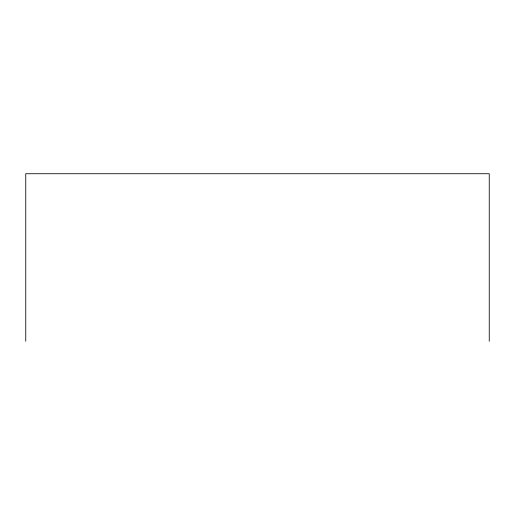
<?xml version="1.0" encoding="UTF-8"?>
<svg xmlns="http://www.w3.org/2000/svg" width="515" height="515" viewBox="0 0 515 515"><rect width="100%" height="100%" fill="white"/><g stroke="black" fill="none" stroke-linecap="round" stroke-linejoin="round"><path stroke-width="0.77" d="M489.25 341.271L489.25 173.729L25.75 173.729L25.75 341.271"/></g></svg>
